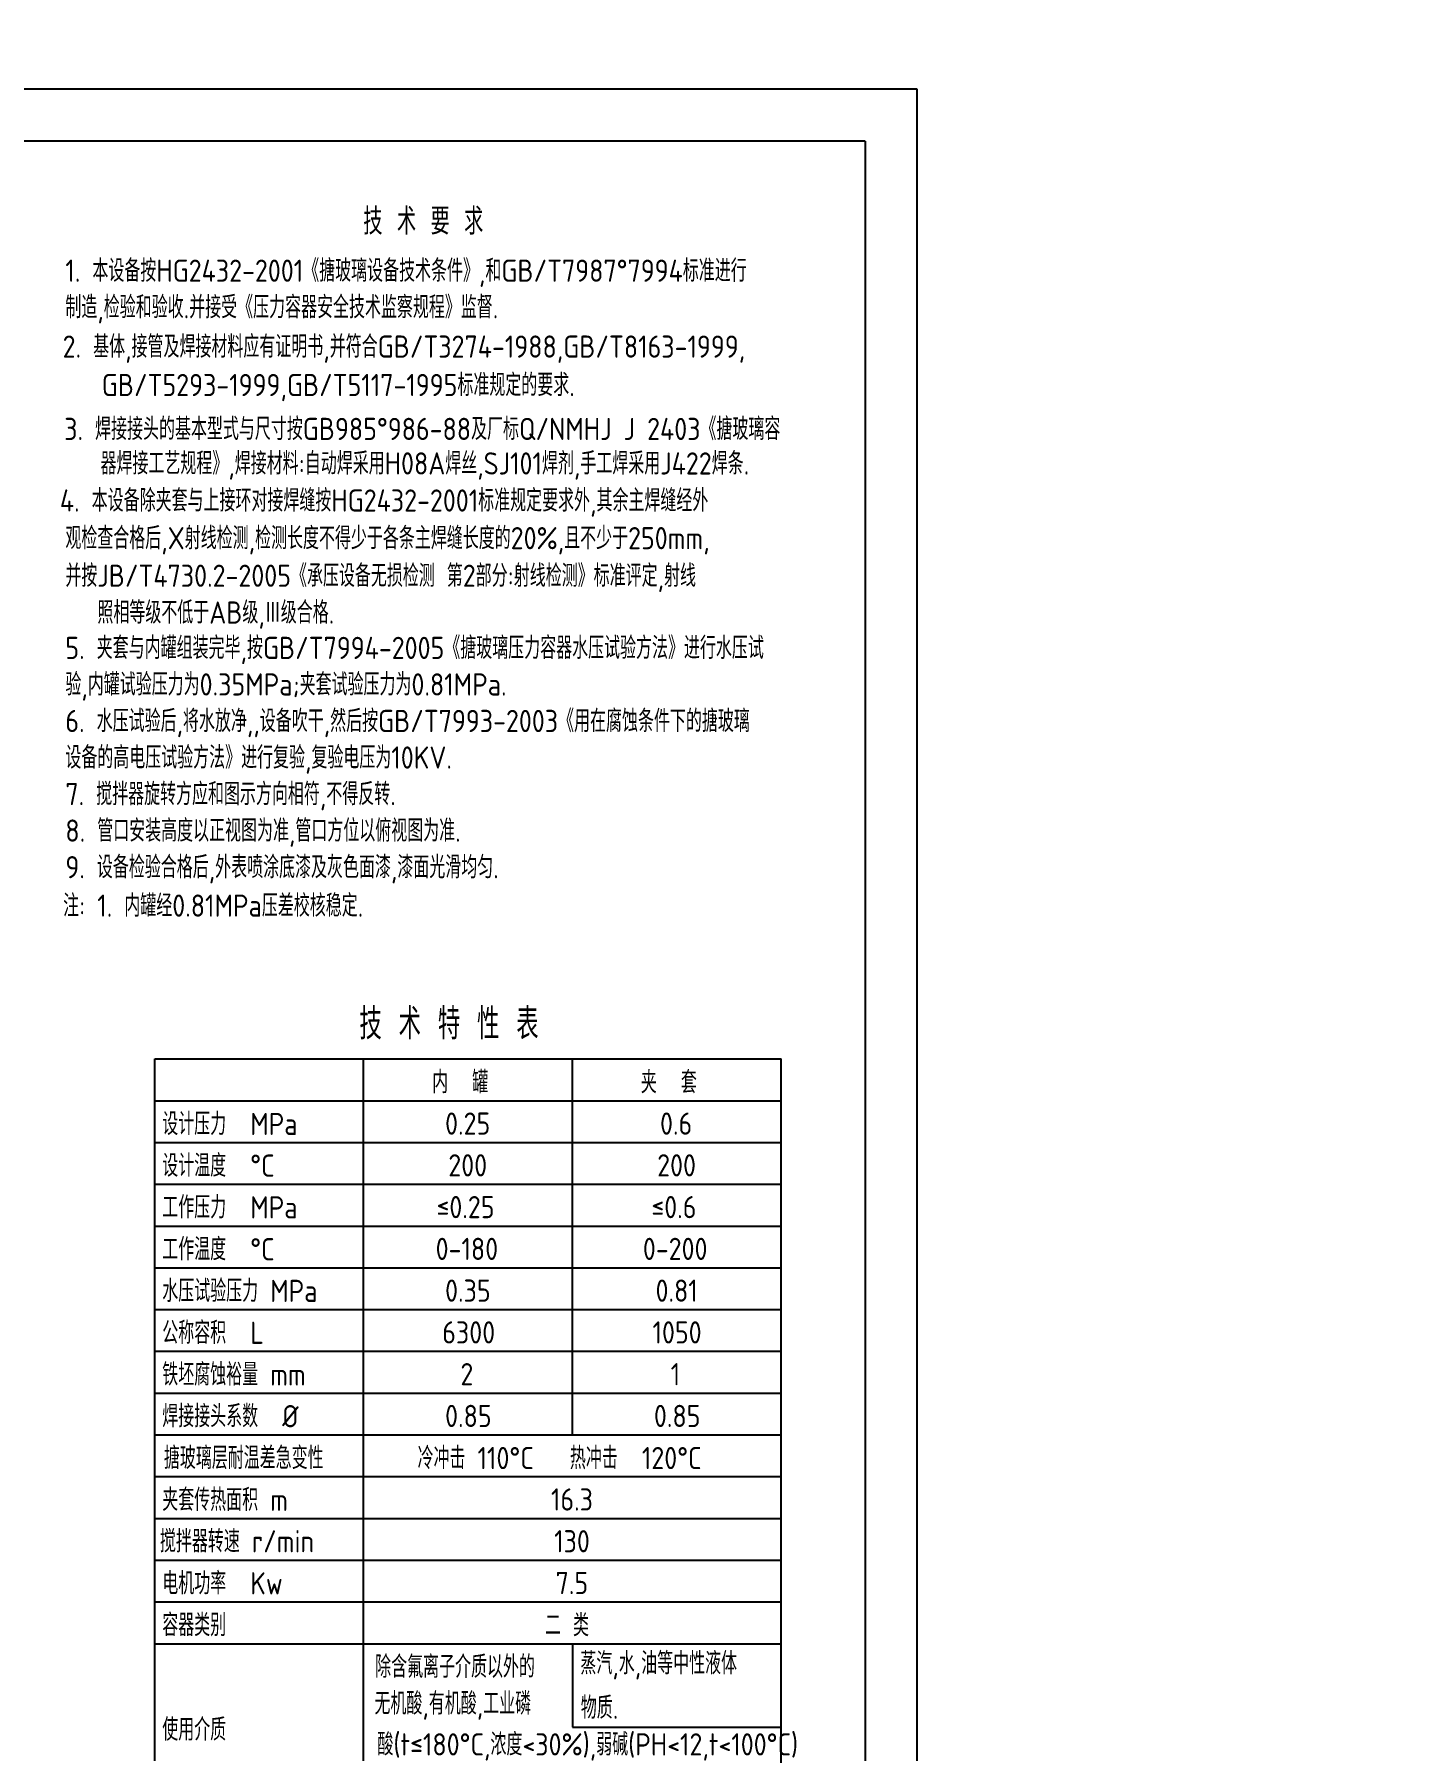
# Model space of a CAD drawing. Extents: x 3959 to 69865, y -46407 to 65821.
# Drawn here: x 4210.1 to 4474.1, y 113.8 to 442.5 of the extents above; entities that cross this region are included whole.
import ezdxf

# ---------------------------------------------------------------- set-up
doc = ezdxf.new("R2010")
doc.units = 0
doc.linetypes.add('DASHDOT', pattern=[18, 15, -1, 1, -1])
doc.layers.get('0').update_dxf_attribs({"color": 1, "linetype": 'DASHDOT'})
for name, color, linetype in [('1', 8, 'CONTINUOUS'), ('12', 134, 'CONTINUOUS'), ('2', 8, 'CONTINUOUS')]:
    doc.layers.add(name, color=color, linetype=linetype)
doc.styles.get("Standard").update_dxf_attribs({"font": 'gbenor.shx', "bigfont": 'gbcbig.shx'})
doc.dimstyles.get("Standard").update_dxf_attribs({"dimtxt": 3.5, "dimasz": 4, "dimexe": 2, "dimexo": 0, "dimgap": 1, "dimtad": 1, "dimtoh": 1, "dimdec": 4, "dimzin": 0, "dimdsep": 46, "dimtxsty": 'Standard', "dimcen": 0, "dimadec": 0, "dimazin": 0, "dimtfac": 1, "dimtdec": 4, "dimtmove": 0, "dimatfit": 0, "dimfxl": 1, "dimtolj": 1, "dimtzin": 0, "dimarcsym": 0})

# ---------------------------------------------------------------- blocks, each defined once
blk = doc.blocks.new('*D1')
at = {"layer": '2'}
for p, q in [((4133.29, 309.77), (4145.64, 315.03)), ((4138.06, 312.36), (4138.41, 311.52)), ((4140.39, 313.25), (4138.26, 311.88)), ((4138.26, 311.88), (4140.72, 312.48)), ((4140.72, 312.48), (4140.39, 313.25)), ((4137.43, 311.53), (4134.97, 310.93)), ((4134.97, 310.93), (4135.29, 310.17)), ((4135.29, 310.17), (4137.43, 311.53)), ((4137.23, 312.01), (4137.58, 311.16))]:
    blk.add_line(p, q, dxfattribs=at)
at = {"layer": '2', "insert": (4139.29, 313.41), "char_height": 4.25, "width": 65536, "attachment_point": 7, "rotation": 23.077}
blk.add_mtext('18', dxfattribs=at)
blk = doc.blocks.new('*D17')
at = {"layer": '2'}
for p, q in [((4132.73, 302.94), (4107.83, 302.94)), ((4124.23, 302.94), (4121.73, 303.36)), ((4121.73, 303.36), (4121.73, 302.53)), ((4121.73, 302.53), (4124.23, 302.94)), ((4124.23, 304.51), (4124.23, 302.54)), ((4128.23, 304.83), (4128.23, 302.54)), ((4130.73, 303.36), (4128.23, 302.94)), ((4128.23, 302.94), (4130.73, 302.53)), ((4130.73, 302.53), (4130.73, 303.36))]:
    blk.add_line(p, q, dxfattribs=at)
at = {"layer": '2', "insert": (4108.83, 303.94), "char_height": 4.25, "width": 65536, "attachment_point": 7}
blk.add_mtext('%%c80X6', dxfattribs=at)
blk = doc.blocks.new('*D18')
at = {"layer": '2'}
for p, q in [((4092.89, 290.66), (4092.89, 286.04)), ((4097.64, 290.13), (4097.64, 286.04)), ((4088.39, 286.44), (4114.63, 286.44)), ((4092.89, 286.44), (4090.39, 286.85)), ((4090.39, 286.85), (4090.39, 286.02)), ((4090.39, 286.02), (4092.89, 286.44)), ((4100.14, 286.85), (4097.64, 286.44)), ((4097.64, 286.44), (4100.14, 286.02)), ((4100.14, 286.02), (4100.14, 286.85))]:
    blk.add_line(p, q, dxfattribs=at)
at = {"layer": '2', "insert": (4100.33, 287.44), "char_height": 4.25, "width": 65536, "attachment_point": 7}
blk.add_mtext('%%c95X8', dxfattribs=at)
blk = doc.blocks.new('Cadt20')
at = {"layer": '1'}
for p, q in [((4233.16, 246.27), (4353.16, 246.27)), ((4233.16, 101.14), (4233.16, 246.27)), ((4353.16, 101.14), (4353.16, 246.27))]:
    blk.add_line(p, q, dxfattribs=at)
at = {"layer": '2'}
for p, q in [((4273.16, 101.14), (4273.16, 246.27)), ((4313.16, 174.27), (4313.16, 246.27)), ((4233.16, 238.27), (4353.16, 238.27)), ((4233.16, 230.27), (4353.16, 230.27)), ((4233.16, 222.27), (4353.16, 222.27)), ((4233.16, 214.27), (4353.16, 214.27)), ((4233.16, 206.27), (4353.16, 206.27)), ((4233.16, 198.27), (4353.16, 198.27)), ((4233.16, 190.27), (4353.16, 190.27)), ((4233.16, 182.27), (4353.16, 182.27)), ((4233.16, 174.27), (4353.16, 174.27)), ((4233.16, 166.27), (4353.16, 166.27)), ((4233.16, 158.27), (4353.16, 158.27)), ((4233.16, 150.27), (4353.16, 150.27)), ((4233.16, 142.27), (4353.16, 142.27)), ((4233.16, 134.27), (4353.16, 134.27)), ((4313.16, 134.27), (4313.16, 118.27)), ((4313.16, 118.27), (4353.16, 118.27))]:
    blk.add_line(p, q, dxfattribs=at)
at = {"layer": '2', "width": 65536, "attachment_point": 7}
for s, insert, char_height in [('技 术 要 求', (4273.12, 404.15), 5.1), ('1. 本设备按HG2432-2001《搪玻璃设备技术条件》,和GB/T7987%%d7994标准进行', (4216.05, 394.14), 4.25), ('制造,检验和验收.并接受《压力容器安全技术监察规程》监督.', (4216.05, 387.14), 4.25), ('2. 基体,接管及焊接材料应有证明书,并符合GB/T3274-1988,GB/T8163-1999,', (4215.53, 379.6), 4.25), ('GB/T5293-1999,GB/T5117-1995标准规定的要求.', (4223.03, 372.24), 4.25), ('3. 焊接接头的基本型式与尺寸按GB985%%d986-88及厂标Q/NMHJ J 2403《搪玻璃容', (4215.83, 364.79), 4.25), ('器焊接工艺规程》,焊接材料:自动焊采用H08A焊丝,SJ101焊剂,手工焊采用J422焊条.', (4222.78, 357.22), 4.25), ('4. 本设备除夹套与上接环对接焊缝按HG2432-2001标准规定要求外,其余主焊缝经外', (4215, 350.12), 4.25), ('观检查合格后,X射线检测,检测长度不得少于各条主焊缝长度的20%,且不少于250mm,', (4216.05, 342.91), 4.25), ('并按JB/T4730.2-2005《承压设备无损检测 第2部分:射线检测》标准评定,射线', (4216.05, 335.71), 4.25), ('照相等级不低于AB级,Ⅲ级合格.', (4222.19, 328.66), 4.25), ('5. 夹套与内罐组装完毕,按GB/T7994-2005《搪玻璃压力容器水压试验方法》进行水压试', (4216.05, 321.89), 4.25), ('验,内罐试验压力为0.35MPa;夹套试验压力为0.81MPa.', (4216.05, 314.89), 4.25), ('6. 水压试验后,将水放净,,设备吹干,然后按GB/T7993-2003《用在腐蚀条件下的搪玻璃', (4216.05, 307.89), 4.25), ('设备的高电压试验方法》进行复验,复验电压为10KV.', (4216.05, 300.89), 4.25), ('7. 搅拌器旋转方应和图示方向相符,不得反转.', (4216.05, 293.89), 4.25), ('8. 管口安装高度以正视图为准,管口方位以俯视图为准.', (4216.05, 286.89), 4.25), ('9. 设备检验合格后,外表喷涂底漆及灰色面漆,漆面光滑均匀.', (4216.05, 279.89), 4.25), ('注: 1. 内罐经0.81MPa压差校核稳定.', (4215.62, 273.5), 4.25), ('技 术 特 性 表', (4272.37, 250.01), 5.95), ('内  罐', (4286.3, 239.7), 4.25), ('夹  套', (4326.27, 239.68), 4.25), ('设计压力  MPa', (4234.61, 231.68), 4.25), ('0.25', (4288.78, 231.77), 4.25), ('0.6', (4329.95, 231.77), 4.25), ('设计温度  %%dC', (4234.61, 223.7), 4.25), ('200', (4289.4, 223.77), 4.25), ('200', (4329.4, 223.77), 4.25), ('工作压力  MPa', (4234.61, 215.7), 4.25), ('≤0.25', (4287.13, 215.77), 4.25), ('≤0.6', (4328.29, 215.77), 4.25), ('工作温度  %%dC', (4234.61, 207.7), 4.25), ('0-180', (4286.97, 207.77), 4.25), ('0-200', (4326.66, 207.77), 4.25), ('水压试验压力 MPa', (4234.61, 199.7), 4.25), ('0.35', (4288.78, 199.77), 4.25), ('0.81', (4329.09, 199.77), 4.25), ('公称容积  L', (4234.61, 191.7), 4.25), ('6300', (4288.24, 191.77), 4.25), ('1050', (4328.51, 191.77), 4.25), ('铁坯腐蚀裕量 mm', (4234.61, 183.68), 4.25), ('2', (4291.72, 183.77), 4.25), ('1', (4332, 183.77), 4.25), ('焊接接头系数  %%c', (4234.61, 175.7), 4.25), ('0.85', (4288.78, 175.77), 4.25), ('0.85', (4328.78, 175.77), 4.25), ('搪玻璃层耐温差急变性', (4234.92, 167.68), 4.25), ('冷冲击 110%%dC   热冲击  120%%dC', (4283.51, 167.68), 4.25), ('夹套传热面积 m', (4234.61, 159.68), 4.25), ('2', (4266.9, 161.75), 2.55), ('16.3', (4309.06, 159.77), 4.25), ('搅拌器转速 r/min', (4234.16, 151.75), 4.25), ('130', (4309.67, 151.77), 4.25), ('电机功率  Kw', (4234.61, 143.7), 4.25), ('7.5', (4309.95, 143.77), 4.25), ('容器类别', (4234.61, 135.7), 4.25), ('二 类', (4307.92, 135.68), 4.25), ('除含氟离子介质以外的', (4275.39, 127.7), 4.25), ('蒸汽,水,油等中性液体', (4314.69, 127.41), 4.25), ('无机酸,有机酸,工业磷', (4275.25, 119.7), 4.25), ('物质.', (4314.78, 119.88), 4.25), ('使用介质', (4234.61, 115.68), 4.25), ('酸(t≤180%%dC,浓度<30%),弱碱(PH<12,t<100%%dC)', (4275.82, 111.87), 4.25)]:
    blk.add_mtext(s, dxfattribs=dict(at, insert=insert, char_height=char_height))
blk = doc.blocks.new('*D33')
at = {"layer": '2'}
for p, q in [((4079.56, 183.53), (4077.06, 183.11)), ((4077.06, 173.29), (4077.06, 183.51)), ((4077.06, 183.11), (4079.56, 182.7)), ((4077.06, 183.11), (4113.26, 183.11)), ((4079.56, 182.7), (4079.56, 183.53)), ((4113.26, 183.11), (4110.76, 183.53)), ((4110.76, 183.53), (4110.76, 182.7)), ((4110.76, 182.7), (4113.26, 183.11)), ((4113.26, 173.11), (4113.26, 183.51))]:
    blk.add_line(p, q, dxfattribs=at)
at = {"layer": '2', "insert": (4079.66, 184.11), "char_height": 4.25, "width": 65536, "attachment_point": 7}
blk.add_mtext('%%c720', dxfattribs=at)
blk = doc.blocks.new('*D44')
at = {"layer": '2'}
for p, q in [((4039.81, 246.82), (4039.81, 257.84)), ((4150.71, 246.83), (4150.71, 257.74)), ((4042.31, 249.89), (4039.81, 249.48)), ((4042.31, 249.06), (4042.31, 249.89)), ((4150.71, 249.48), (4148.21, 249.89)), ((4148.21, 249.89), (4148.21, 249.06)), ((4039.81, 249.48), (4150.71, 249.48)), ((4039.81, 249.48), (4042.31, 249.06)), ((4148.21, 249.06), (4150.71, 249.48))]:
    blk.add_line(p, q, dxfattribs=at)
at = {"layer": '2', "insert": (4076.81, 250.48), "char_height": 4.25, "width": 65536, "attachment_point": 7}
blk.add_mtext('%%c2200', dxfattribs=at)

msp = doc.modelspace()

# ---------------------------------------------------------------- linework, layer by layer
at = {"layer": '1'}
for q in [(3984.21922, 422.04117), (4369.21922, -151.95883)]:
    msp.add_line((4369.21922, 422.04117), q, dxfattribs=at)
at = {"layer": '12'}
for p, q in [((4379.21922, 432.04117), (3959.21922, 432.04117)), ((4379.21922, -161.95883), (4379.21922, 432.04117))]:
    msp.add_line(p, q, dxfattribs=at)

# ---------------------------------------------------------------- block references
msp.add_blockref('Cadt20', (0, 0))

# ---------------------------------------------------------------- dimensions: what is measured, and where the dimension line sits
at = {"layer": '2'}
dim = msp.add_aligned_dim(p1=(4137.22546, 312.00566), p2=(4138.05526, 312.3592), distance=-0.1008, text='18', dimstyle='Standard', dxfattribs=at)
dim.commit()
dim.dimension.update_dxf_attribs({"geometry": '*D1', "text_midpoint": (4141.25498, 313.16181)})
for base, p1, p2, text, picture, middle in [((4130.72745, 303.35569), (4124.22745, 304.51195), (4128.22745, 304.8262), '%%c80X6', '*D17', (4114.71654, 302.94069)), ((4100.13585, 286.85372), (4092.88585, 290.65683), (4097.63585, 290.12957), '%%c95X8', '*D18', (4106.22371, 286.43872)), ((4150.71085, 249.47552), (4039.81085, 257.1587), (4150.71085, 257.1587), '%%c2200', '*D44', (4082.6327, 249.47552)), ((4113.26085, 183.11336), (4077.05505, 173.2853), (4113.26085, 173.11283), '%%c720', '*D33', (4084.32241, 183.11336))]:
    dim = msp.add_linear_dim(base=base, p1=p1, p2=p2, text=text, dimstyle='Standard', dxfattribs=at)
    dim.commit()
    dim.dimension.update_dxf_attribs({"geometry": picture, "text_midpoint": middle})

doc.saveas('drawing.dxf')
